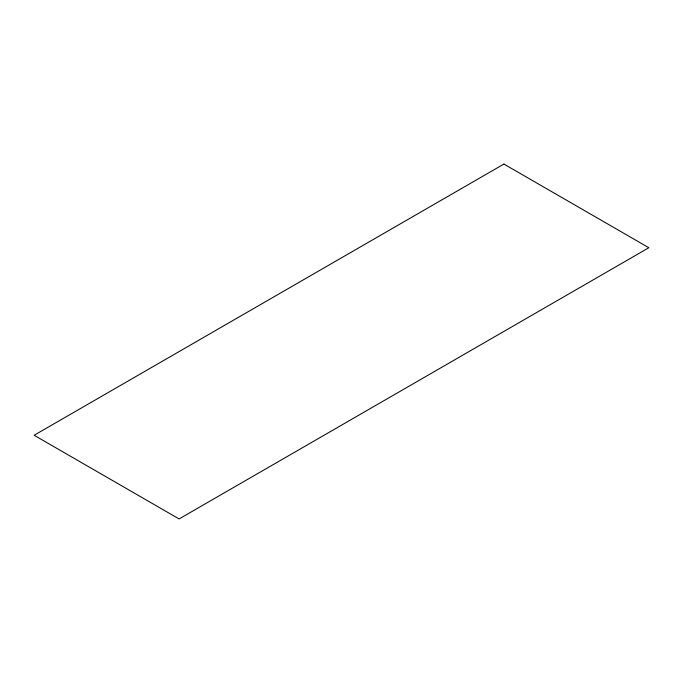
<?xml version="1.0" encoding="UTF-8"?>
<svg xmlns="http://www.w3.org/2000/svg" width="683" height="683" viewBox="0 0 683 683"><rect width="100%" height="100%" fill="white"/><g stroke="black" fill="none" stroke-linecap="round" stroke-linejoin="round"><path stroke-width="1.02" d="M503.909 164.057L34.15 435.267L179.091 518.943L648.85 247.733L503.909 164.057"/></g></svg>
